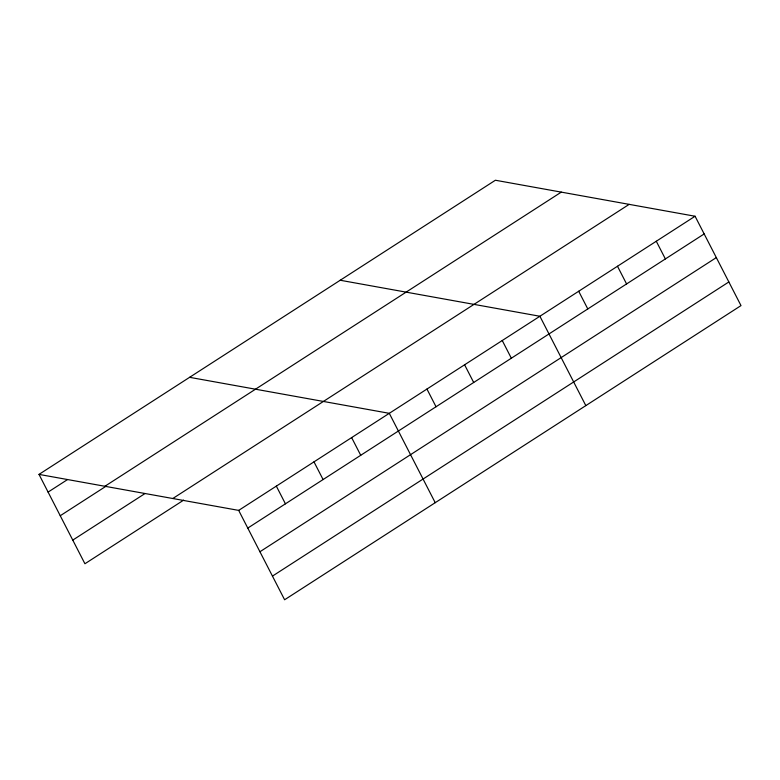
<?xml version="1.0" encoding="UTF-8"?>
<svg xmlns="http://www.w3.org/2000/svg" width="780" height="780" viewBox="0 0 780 780"><rect width="100%" height="100%" fill="white"/><g stroke="black" fill="none" stroke-linecap="round" stroke-linejoin="round"><path stroke-width="1.17" d="M39 474.396L495.388 180.239L695.077 216.245L741 305.604L284.612 599.761L238.68 510.393L39 474.396L84.922 563.755L183.641 500.136M48.097 492.092L67.431 479.632M104.891 486.272L561.288 192.124M60.245 515.736L106.041 486.223M72.774 540.101L145.022 493.535M172.79 498.517L629.177 204.36M238.68 510.393L695.077 216.245M247.777 528.089L704.164 233.941M259.935 551.743L716.323 257.595M272.454 576.108L728.842 281.96M340.216 280.254L539.896 316.261L585.829 405.619M189.608 377.325L389.288 413.322L435.22 502.691M656.282 241.244L665.379 258.94M617.487 266.253L626.584 283.949M578.692 291.252L587.788 308.948M502.252 340.519L511.339 358.225M464.597 364.786L473.694 382.493M426.943 389.054L436.04 406.76M351.634 437.59L360.731 455.286M313.989 461.857L323.086 479.554M276.334 486.125L285.431 503.822"/></g></svg>
